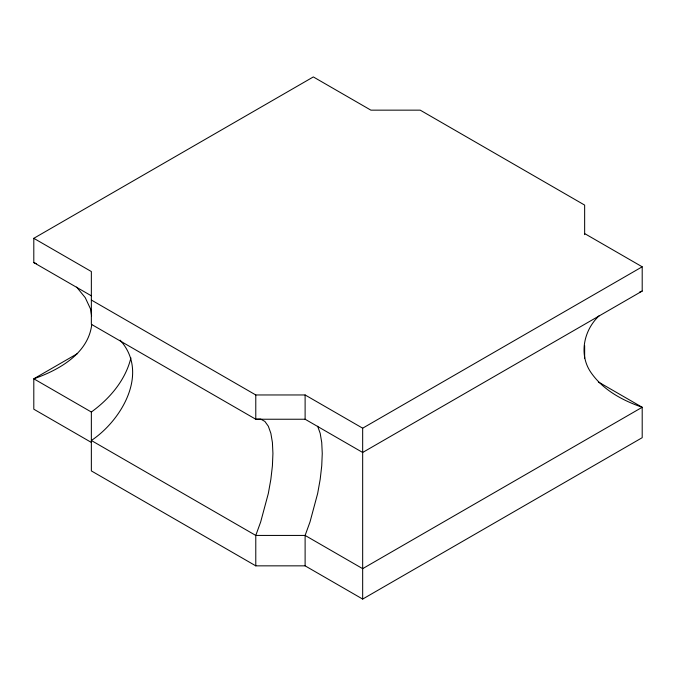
<?xml version="1.0" encoding="UTF-8"?>
<svg xmlns="http://www.w3.org/2000/svg" width="676" height="676" viewBox="0 0 676 676"><rect width="100%" height="100%" fill="white"/><g stroke="black" fill="none" stroke-linecap="round" stroke-linejoin="round"><path stroke-width="1.01" d="M91.742 324.59C88.26 353.641 58.863 370.068 33.8 378.797L33.8 409.2L91.353 442.425M130.907 357.883C125.474 380.292 109.673 398.705 91.353 412.022L91.353 470.91L255.781 565.846L305.113 565.846L362.666 599.071L642.2 437.685L642.2 407.273L598.353 381.957M599.358 315.565C583.929 329.812 578.546 354.173 590.731 372.172C602.806 389.891 622.393 400.395 642.2 407.273L362.666 568.66L305.113 535.434L255.781 535.434L91.353 440.498C121.874 420.109 149.514 372.662 120.134 340.172M91.353 295.818L33.8 262.592L33.8 238.315L313.334 76.929L370.887 110.154L420.219 110.154L584.647 205.09L584.647 234.64M77.647 353.48L33.8 378.797L91.353 412.022M91.353 300.026L255.781 394.961L305.113 394.961L362.666 428.187L642.2 266.8L642.2 291.077L362.666 452.464L305.113 419.238L255.781 419.238L91.353 324.303L91.353 271.541L33.8 238.315M639.42 292.184L642.2 291.077M33.8 262.592L36.58 263.708M584.647 233.575L642.2 266.8M76.641 287.089L85.269 297.693L90.559 309.017L91.598 315.827M317.661 426.235L320.187 433.324L321.734 442.484L322.258 453.435L321.734 465.84L320.187 479.318L317.661 493.455L310.005 521.948L305.113 535.434L305.113 565.846M584.647 345.571L584.647 358.221M362.666 428.187L362.666 599.071M305.113 394.961L305.113 419.238M255.781 394.961L255.781 419.238L260.674 419.086L264.899 421.444L268.33 426.235L270.856 433.324L272.411 442.484L272.927 453.435L272.411 465.84L270.856 479.318L268.33 493.455L260.674 521.948L255.781 535.434L255.781 565.846"/></g></svg>
